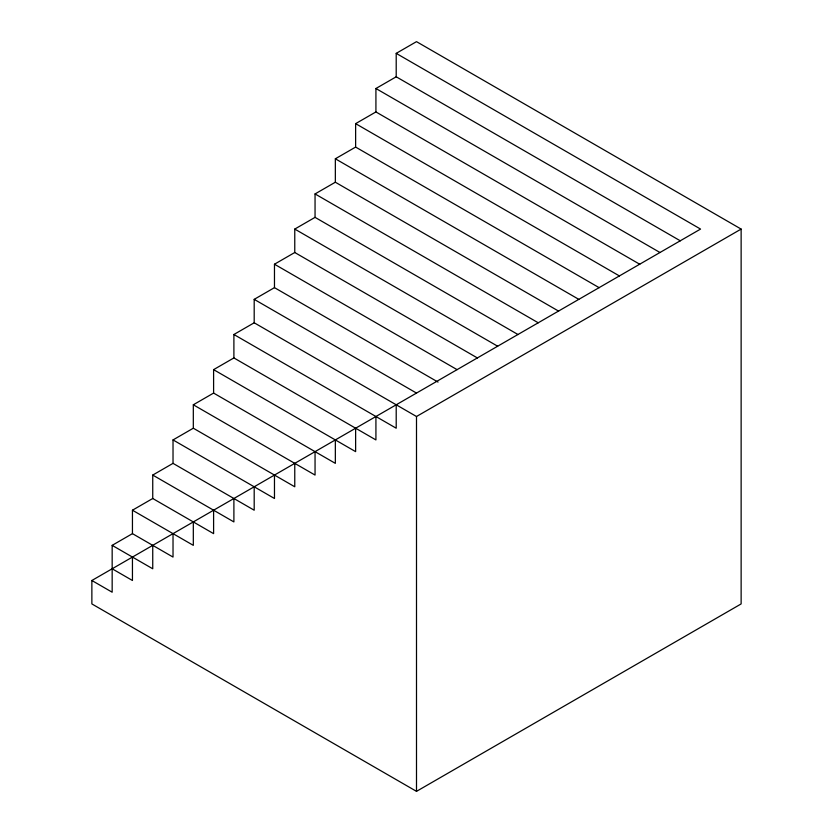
<?xml version="1.0" encoding="UTF-8"?>
<svg xmlns="http://www.w3.org/2000/svg" width="833" height="833" viewBox="0 0 833 833"><rect width="100%" height="100%" fill="white"/><g stroke="black" fill="none" stroke-linecap="round" stroke-linejoin="round"><path stroke-width="1.25" d="M396.206 53.364L416.5 41.65L741.131 229.075L741.131 603.925L416.5 791.35L91.869 603.925L91.869 580.497L700.553 229.075L396.206 53.364L396.206 76.792L680.332 240.831M639.765 264.259L375.922 111.934L375.922 88.506L396.206 76.792M599.187 287.697L355.629 147.077L355.629 123.648L375.922 111.934M558.62 311.125L335.345 182.219L335.345 158.791L355.629 147.077M518.053 334.564L315.051 217.361L315.051 193.933L335.345 182.219M477.476 357.992L294.767 252.503L294.767 229.075L315.051 217.361M438.033 382.076L274.474 287.645L274.474 264.217L294.767 252.503M91.869 580.497L112.163 592.211L112.163 545.355L132.447 533.641L132.447 510.212L152.741 498.498L152.741 475.07L173.025 463.356L173.025 439.928L193.318 428.214L193.318 404.786L213.602 393.072L213.602 369.644L233.896 357.93L233.896 334.502L254.19 322.788L254.19 299.359L274.474 287.645M254.19 322.788L416.5 416.5L741.131 229.075M375.922 88.506L659.975 252.503M355.629 123.648L619.398 275.931M335.345 158.791L578.81 299.359M315.051 193.933L538.233 322.788M294.767 229.075L497.655 346.216M274.474 264.217L457.078 369.644M254.19 299.359L416.5 393.072M233.896 334.502L396.206 428.214L396.206 404.786M233.896 357.93L375.922 439.928L375.922 416.5M213.602 369.644L355.629 451.642L355.629 428.214M213.602 393.072L335.345 463.356L335.345 439.928M193.318 404.786L315.051 475.07L315.051 451.642M193.318 428.214L294.767 486.784L294.767 463.356M173.025 439.928L274.474 498.498L274.474 475.07M173.025 463.356L254.19 510.212L254.19 486.784M152.741 475.07L233.896 521.927L233.896 498.498M152.741 498.498L213.602 533.641L213.602 510.212M132.447 510.212L193.318 545.355L193.318 521.927M132.447 533.641L173.025 557.069L173.025 533.641M112.163 545.355L152.741 568.783L152.741 545.355M112.163 568.783L132.447 580.497L132.447 557.069M416.5 416.5L416.5 791.35"/></g></svg>
